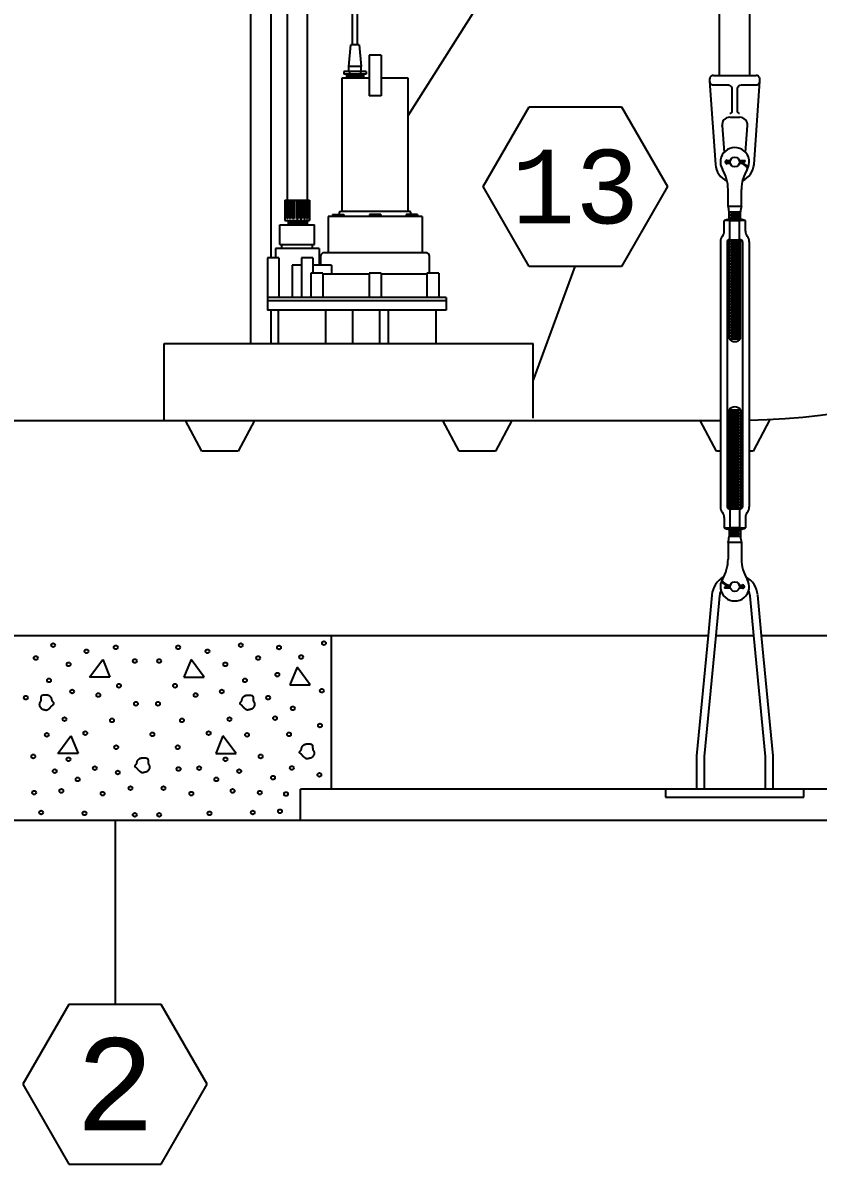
# Model space of a CAD drawing. Extents: x -13 to 326, y -81 to 129.
# Drawn here: x 233.7 to 285.4, y -81.4 to -7.1 of the extents above; entities that cross this region are included whole.
import ezdxf
from ezdxf.enums import TextEntityAlignment as Align

# ---------------------------------------------------------------- set-up
doc = ezdxf.new("R2010")
doc.units = 0
doc.header["$MEASUREMENT"] = 0
doc.layers.add('2', color=7, linetype='Continuous')
doc.styles.get("Standard").update_dxf_attribs({"font": 'monotxt.shx'})

msp = doc.modelspace()

# ---------------------------------------------------------------- linework, layer by layer
at = {"layer": '2', "color": 5, "linetype": 'Continuous'}
for p, q in [((279.018, -10.525), (279.021, 61.291)), ((280.999, -10.525), (281.002, 61.291)), ((255.466, -8.516), (255.466, 37.948)), ((248.513, -27.959), (248.513, 37.337)), ((249.833, 37.337), (249.833, -22.385)), ((255.135, -8.516), (255.135, 37.861)), ((250.879, 27.547), (250.879, -18.643)), ((252.194, 27.547), (252.194, -18.643)), ((258.76, -13.117), (265.13, -3.074)), ((254.902, -9.929), (255.022, -8.516)), ((255.578, -8.516), (255.022, -8.516)), ((255.578, -8.516), (255.698, -9.929)), ((256.211, -9.191), (256.211, -11.854)), ((256.998, -9.191), (256.211, -9.191)), ((256.998, -9.191), (256.998, -11.854)), ((256.021, -10.268), (254.58, -10.268)), ((254.58, -10.268), (254.58, -10.437)), ((255.698, -9.929), (254.902, -9.929)), ((254.902, -10.268), (254.902, -9.929)), ((254.94, -10.268), (254.94, -10.437)), ((255.66, -10.268), (255.66, -10.437)), ((255.698, -10.268), (255.698, -9.929)), ((256.021, -10.268), (256.021, -10.437)), ((254.448, -10.688), (254.448, -19.362)), ((256.211, -10.688), (254.448, -10.688)), ((256.021, -10.437), (254.58, -10.437)), ((255.845, -10.437), (254.756, -10.483)), ((254.756, -10.437), (254.756, -10.688)), ((255.845, -10.483), (254.756, -10.528)), ((255.845, -10.528), (254.756, -10.574)), ((255.845, -10.574), (254.756, -10.619)), ((255.845, -10.619), (254.756, -10.665)), ((255.845, -10.437), (255.845, -10.688)), ((258.76, -10.688), (256.998, -10.688)), ((258.76, -19.362), (258.76, -10.688)), ((278.381, -10.694), (278.37, -10.767)), ((278.37, -10.767), (278.37, -10.886)), ((278.37, -10.886), (278.372, -10.922)), ((278.37, -10.886), (278.746, -16.305)), ((278.372, -10.922), (278.381, -10.959)), ((278.395, -10.658), (278.381, -10.694)), ((278.381, -10.959), (278.395, -10.995)), ((278.416, -10.623), (278.395, -10.658)), ((278.395, -10.995), (278.416, -11.03)), ((278.442, -10.592), (278.416, -10.623)), ((278.416, -11.03), (278.442, -11.061)), ((278.473, -10.565), (278.442, -10.592)), ((278.442, -11.061), (278.473, -11.087)), ((278.508, -10.545), (278.473, -10.565)), ((278.473, -11.087), (278.508, -11.108)), ((278.545, -10.53), (278.508, -10.545)), ((278.508, -11.108), (278.545, -11.123)), ((278.581, -10.522), (278.545, -10.53)), ((278.545, -11.123), (278.617, -11.133)), ((278.617, -10.519), (278.581, -10.522)), ((278.617, -10.519), (281.401, -10.519)), ((278.617, -11.133), (279.576, -11.133)), ((279.576, -11.133), (279.611, -11.136)), ((279.611, -11.136), (279.648, -11.144)), ((280.369, -11.144), (280.442, -11.133)), ((280.442, -11.133), (281.401, -11.133)), ((281.265, -16.302), (281.648, -10.885)), ((281.473, -10.53), (281.401, -10.519)), ((281.401, -11.133), (281.436, -11.131)), ((281.436, -11.131), (281.473, -11.123)), ((281.51, -10.545), (281.473, -10.53)), ((281.473, -11.123), (281.51, -11.108)), ((281.544, -10.565), (281.51, -10.545)), ((281.51, -11.108), (281.544, -11.087)), ((281.576, -10.592), (281.544, -10.565)), ((281.544, -11.087), (281.576, -11.061)), ((281.602, -10.623), (281.576, -10.592)), ((281.576, -11.061), (281.602, -11.03)), ((281.623, -10.658), (281.602, -10.623)), ((281.602, -11.03), (281.623, -10.995)), ((281.637, -10.694), (281.623, -10.658)), ((281.623, -10.995), (281.637, -10.959)), ((281.645, -10.731), (281.637, -10.694)), ((281.637, -10.959), (281.648, -10.886)), ((281.648, -10.767), (281.645, -10.731)), ((281.648, -10.886), (281.648, -10.767)), ((256.998, -11.854), (256.211, -11.854)), ((279.648, -11.144), (279.685, -11.159)), ((279.685, -11.159), (279.719, -11.179)), ((279.719, -11.179), (279.751, -11.206)), ((279.751, -11.206), (279.777, -11.237)), ((279.777, -11.237), (279.798, -11.272)), ((279.798, -11.272), (279.812, -11.308)), ((279.812, -11.308), (279.823, -11.381)), ((279.823, -11.381), (279.823, -12.872)), ((280.195, -11.381), (280.197, -11.345)), ((280.195, -12.872), (280.195, -11.381)), ((280.197, -11.345), (280.206, -11.308)), ((280.206, -11.308), (280.22, -11.272)), ((280.22, -11.272), (280.241, -11.237)), ((280.241, -11.237), (280.267, -11.206)), ((280.267, -11.206), (280.298, -11.179)), ((280.298, -11.179), (280.333, -11.159)), ((280.333, -11.159), (280.369, -11.144)), ((263.63, -17.747), (266.63, -12.55)), ((266.63, -12.55), (272.63, -12.55)), ((272.63, -12.55), (275.63, -17.747)), ((279.683, -13.237), (280.336, -13.237)), ((279.736, -12.99), (279.699, -12.996)), ((279.754, -12.983), (279.736, -12.99)), ((279.771, -12.972), (279.754, -12.983)), ((279.787, -12.959), (279.771, -12.972)), ((279.8, -12.944), (279.787, -12.959)), ((279.811, -12.926), (279.8, -12.944)), ((279.818, -12.908), (279.811, -12.926)), ((279.822, -12.89), (279.818, -12.908)), ((279.823, -12.872), (279.822, -12.89)), ((280.2, -12.908), (280.195, -12.872)), ((280.207, -12.926), (280.2, -12.908)), ((280.218, -12.944), (280.207, -12.926)), ((280.231, -12.959), (280.218, -12.944)), ((280.246, -12.972), (280.231, -12.959)), ((280.264, -12.983), (280.246, -12.972)), ((280.282, -12.99), (280.264, -12.983)), ((280.3, -12.994), (280.282, -12.99)), ((280.318, -12.996), (280.3, -12.994)), ((279.193, -13.811), (279.193, -13.78)), ((279.193, -13.78), (279.31, -15.528)), ((280.709, -15.522), (280.829, -13.78)), ((279.5, -16.103), (279.701, -16.118)), ((279.701, -16.18), (279.5, -16.196)), ((279.505, -16.04), (279.713, -16.057)), ((279.713, -16.242), (279.505, -16.258)), ((280.31, -16.057), (280.685, -16.057)), ((280.323, -16.119), (280.685, -16.119)), ((280.685, -16.119), (280.685, -16.057)), ((280.803, -16.512), (280.856, -16.48)), ((266.63, -22.943), (263.63, -17.747)), ((275.63, -17.747), (272.63, -22.943)), ((279.574, -19.024), (279.574, -17.935)), ((280.449, -19.024), (280.449, -17.935)), ((250.742, -18.643), (250.742, -19.947)), ((250.742, -18.643), (252.332, -18.643)), ((250.764, -19.825), (250.764, -18.643)), ((250.797, -19.825), (250.797, -18.643)), ((250.862, -19.825), (250.862, -18.643)), ((250.925, -19.825), (250.925, -18.643)), ((251.027, -19.825), (251.027, -18.643)), ((251.112, -19.825), (251.112, -18.643)), ((251.241, -19.825), (251.241, -18.643)), ((251.342, -19.825), (251.342, -18.643)), ((251.484, -19.825), (251.484, -18.643)), ((251.59, -19.825), (251.59, -18.643)), ((251.732, -19.825), (251.732, -18.643)), ((251.833, -19.825), (251.833, -18.643)), ((251.961, -19.825), (251.961, -18.643)), ((252.047, -19.825), (252.047, -18.643)), ((252.149, -19.825), (252.149, -18.643)), ((252.211, -19.825), (252.211, -18.643)), ((252.277, -19.825), (252.277, -18.643)), ((252.309, -19.825), (252.309, -18.643)), ((252.332, -18.643), (252.332, -19.947)), ((279.574, -19.024), (280.449, -19.024)), ((250.742, -19.947), (252.332, -19.947)), ((250.797, -19.825), (250.764, -19.825)), ((250.925, -19.825), (250.862, -19.825)), ((250.897, -19.978), (251.294, -19.947)), ((250.897, -20.078), (252.176, -19.978)), ((251.112, -19.825), (251.027, -19.825)), ((251.342, -19.825), (251.241, -19.825)), ((251.484, -19.825), (251.59, -19.825)), ((251.732, -19.825), (251.833, -19.825)), ((251.961, -19.825), (252.047, -19.825)), ((252.149, -19.825), (252.211, -19.825)), ((252.176, -19.947), (252.176, -20.227)), ((252.277, -19.825), (252.309, -19.825)), ((259.663, -19.688), (253.545, -19.688)), ((253.545, -19.688), (253.545, -22.049)), ((253.838, -19.556), (253.838, -19.688)), ((253.838, -19.556), (254.578, -19.556)), ((254.023, -19.556), (254.023, -19.688)), ((254.269, -19.466), (254.269, -19.556)), ((254.448, -19.362), (254.374, -19.362)), ((254.393, -19.556), (254.393, -19.688)), ((258.76, -19.362), (254.448, -19.362)), ((254.578, -19.556), (254.578, -19.688)), ((256.234, -19.556), (256.234, -19.688)), ((256.974, -19.556), (256.234, -19.556)), ((256.419, -19.556), (256.419, -19.688)), ((256.789, -19.556), (256.789, -19.688)), ((256.974, -19.556), (256.974, -19.688)), ((258.63, -19.556), (258.63, -19.688)), ((259.37, -19.556), (258.63, -19.556)), ((258.835, -19.362), (258.76, -19.362)), ((258.815, -19.556), (258.815, -19.688)), ((258.939, -19.556), (258.939, -19.466)), ((259.185, -19.556), (259.185, -19.688)), ((259.37, -19.556), (259.37, -19.688)), ((259.663, -19.688), (259.663, -22.049)), ((280.699, -19.962), (279.324, -19.962)), ((279.324, -20.652), (279.324, -19.962)), ((279.637, -19.399), (280.387, -19.399)), ((279.637, -19.873), (279.637, -19.399)), ((279.637, -19.582), (280.387, -19.582)), ((279.637, -19.774), (280.387, -19.774)), ((280.387, -19.873), (279.637, -19.873)), ((279.637, -19.962), (280.387, -19.962)), ((279.699, -21.212), (279.699, -19.962)), ((279.731, -19.493), (280.293, -19.493)), ((279.731, -19.681), (280.293, -19.681)), ((280.324, -21.212), (280.324, -19.962)), ((280.387, -19.873), (280.387, -19.399)), ((280.699, -20.652), (280.699, -19.962)), ((250.412, -21.508), (250.412, -20.227)), ((250.412, -20.227), (252.662, -20.227)), ((250.897, -20.178), (252.176, -20.078)), ((251.549, -20.227), (252.176, -20.178)), ((252.662, -21.508), (252.662, -20.227)), ((250.412, -21.508), (252.662, -21.508)), ((250.537, -21.787), (250.537, -21.508)), ((252.537, -21.787), (252.537, -21.508)), ((279.074, -21.337), (279.074, -38.587)), ((279.512, -21.337), (279.512, -38.587)), ((279.637, -27.649), (279.637, -21.212)), ((279.637, -21.212), (280.387, -21.212)), ((279.637, -21.274), (280.387, -21.274)), ((279.637, -21.462), (280.387, -21.462)), ((279.731, -21.368), (280.293, -21.368)), ((280.387, -27.649), (280.387, -21.212)), ((280.512, -21.337), (280.512, -38.587)), ((280.949, -21.337), (280.949, -38.587)), ((250.115, -21.787), (250.115, -22.385)), ((252.958, -21.787), (250.115, -21.787)), ((252.958, -21.787), (252.958, -22.865)), ((259.9, -22.049), (253.308, -22.049)), ((279.637, -21.649), (280.387, -21.649)), ((279.637, -21.837), (280.387, -21.837)), ((279.637, -22.024), (280.387, -22.024)), ((279.637, -22.212), (280.387, -22.212)), ((279.731, -21.556), (280.293, -21.556)), ((279.731, -21.743), (280.293, -21.743)), ((279.731, -21.931), (280.293, -21.931)), ((279.731, -22.118), (280.293, -22.118)), ((249.604, -22.385), (249.604, -24.969)), ((250.347, -22.385), (249.604, -22.385)), ((250.347, -22.385), (250.347, -24.969)), ((251.213, -22.865), (251.213, -24.969)), ((251.81, -22.865), (251.213, -22.865)), ((251.81, -22.385), (251.81, -24.969)), ((252.553, -22.385), (251.81, -22.385)), ((252.553, -22.385), (252.553, -23.378)), ((253.77, -22.865), (252.553, -22.865)), ((253.064, -22.293), (253.064, -22.865)), ((253.77, -22.865), (253.77, -23.439)), ((260.144, -23.378), (260.144, -22.293)), ((272.63, -22.943), (266.63, -22.943)), ((266.887, -30.388), (269.63, -22.943)), ((279.637, -22.399), (280.387, -22.399)), ((279.637, -22.587), (280.387, -22.587)), ((279.637, -22.774), (280.387, -22.774)), ((279.637, -22.962), (280.387, -22.962)), ((279.731, -22.306), (280.293, -22.306)), ((279.731, -22.493), (280.293, -22.493)), ((279.731, -22.681), (280.293, -22.681)), ((279.731, -22.868), (280.293, -22.868)), ((252.417, -23.378), (252.417, -24.969)), ((253.197, -23.378), (252.417, -23.378)), ((253.197, -23.378), (253.197, -24.969)), ((256.214, -23.439), (253.197, -23.439)), ((256.214, -23.378), (256.214, -24.969)), ((256.994, -23.378), (256.214, -23.378)), ((256.994, -23.378), (256.994, -24.969)), ((259.981, -23.439), (256.994, -23.439)), ((259.981, -23.378), (259.981, -24.969)), ((260.761, -23.378), (259.981, -23.378)), ((260.761, -23.378), (260.761, -24.969)), ((279.637, -23.149), (280.387, -23.149)), ((279.637, -23.337), (280.387, -23.337)), ((279.637, -23.524), (280.387, -23.524)), ((279.637, -23.712), (280.387, -23.712)), ((279.731, -23.056), (280.293, -23.056)), ((279.731, -23.243), (280.293, -23.243)), ((279.731, -23.431), (280.293, -23.431)), ((279.731, -23.618), (280.293, -23.618)), ((279.637, -23.899), (280.387, -23.899)), ((279.637, -24.087), (280.387, -24.087)), ((279.637, -24.274), (280.387, -24.274)), ((279.637, -24.462), (280.387, -24.462)), ((279.731, -23.806), (280.293, -23.806)), ((279.731, -23.993), (280.293, -23.993)), ((279.731, -24.181), (280.293, -24.181)), ((279.731, -24.368), (280.293, -24.368)), ((261.229, -24.969), (249.604, -24.969)), ((249.604, -24.969), (249.604, -25.786)), ((261.229, -25.174), (249.604, -25.174)), ((261.229, -24.969), (261.229, -25.786)), ((279.637, -24.649), (280.387, -24.649)), ((279.637, -24.837), (280.387, -24.837)), ((279.637, -25.024), (280.387, -25.024)), ((279.637, -25.212), (280.387, -25.212)), ((279.731, -24.556), (280.293, -24.556)), ((279.731, -24.743), (280.293, -24.743)), ((279.731, -24.931), (280.293, -24.931)), ((279.731, -25.118), (280.293, -25.118)), ((261.229, -25.786), (249.604, -25.786)), ((249.833, -25.786), (249.833, -27.959)), ((250.299, -25.786), (250.299, -27.959)), ((253.371, -25.786), (253.371, -27.959)), ((255.131, -25.786), (255.131, -27.959)), ((256.896, -25.786), (256.896, -27.959)), ((257.464, -25.786), (257.464, -27.959)), ((260.562, -25.786), (260.562, -27.959)), ((279.637, -25.399), (280.387, -25.399)), ((279.637, -25.587), (280.387, -25.587)), ((279.637, -25.774), (280.387, -25.774)), ((279.637, -25.962), (280.387, -25.962)), ((279.731, -25.306), (280.293, -25.306)), ((279.731, -25.493), (280.293, -25.493)), ((279.731, -25.681), (280.293, -25.681)), ((279.731, -25.868), (280.293, -25.868)), ((279.637, -26.149), (280.387, -26.149)), ((279.637, -26.337), (280.387, -26.337)), ((279.637, -26.524), (280.387, -26.524)), ((279.637, -26.712), (280.387, -26.712)), ((279.731, -26.056), (280.293, -26.056)), ((279.731, -26.243), (280.293, -26.243)), ((279.731, -26.431), (280.293, -26.431)), ((279.731, -26.618), (280.293, -26.618)), ((279.637, -26.899), (280.387, -26.899)), ((279.637, -27.087), (280.387, -27.087)), ((279.637, -27.274), (280.387, -27.274)), ((279.637, -27.462), (280.387, -27.462)), ((279.731, -26.806), (280.293, -26.806)), ((279.731, -26.993), (280.293, -26.993)), ((279.731, -27.181), (280.293, -27.181)), ((279.731, -27.368), (280.293, -27.368)), ((242.887, -27.959), (266.887, -27.959)), ((242.887, -32.959), (242.887, -27.959)), ((266.887, -32.816), (266.887, -27.959)), ((279.637, -27.649), (280.387, -27.649)), ((279.731, -27.556), (280.293, -27.556)), ((279.637, -32.274), (279.637, -38.712)), ((279.637, -32.274), (280.387, -32.274)), ((279.637, -32.462), (280.387, -32.462)), ((279.637, -32.649), (280.387, -32.649)), ((279.731, -32.368), (280.293, -32.368)), ((279.731, -32.556), (280.293, -32.556)), ((280.387, -32.274), (280.387, -38.712)), ((213.949, -32.959), (279.074, -32.959)), ((245.324, -34.959), (244.262, -32.959)), ((248.762, -32.959), (247.699, -34.959)), ((262.074, -34.959), (261.012, -32.959)), ((265.512, -32.959), (264.449, -34.959)), ((278.824, -34.959), (277.762, -32.959)), ((279.512, -32.959), (279.637, -32.959)), ((279.637, -32.837), (280.387, -32.837)), ((279.637, -33.024), (280.387, -33.024)), ((279.637, -33.212), (280.387, -33.212)), ((279.637, -33.399), (280.387, -33.399)), ((279.731, -32.743), (280.293, -32.743)), ((279.731, -32.931), (280.293, -32.931)), ((279.731, -33.118), (280.293, -33.118)), ((279.731, -33.306), (280.293, -33.306)), ((280.387, -32.959), (280.512, -32.959)), ((282.292, -32.903), (281.199, -34.959)), ((279.637, -33.587), (280.387, -33.587)), ((279.637, -33.774), (280.387, -33.774)), ((279.637, -33.962), (280.387, -33.962)), ((279.637, -34.149), (280.387, -34.149)), ((279.731, -33.493), (280.293, -33.493)), ((279.731, -33.681), (280.293, -33.681)), ((279.731, -33.868), (280.293, -33.868)), ((279.731, -34.056), (280.293, -34.056)), ((279.637, -34.337), (280.387, -34.337)), ((279.637, -34.524), (280.387, -34.524)), ((279.637, -34.712), (280.387, -34.712)), ((279.637, -34.899), (280.387, -34.899)), ((279.731, -34.243), (280.293, -34.243)), ((279.731, -34.431), (280.293, -34.431)), ((279.731, -34.618), (280.293, -34.618)), ((279.731, -34.806), (280.293, -34.806)), ((247.699, -34.959), (245.324, -34.959)), ((264.449, -34.959), (262.074, -34.959)), ((279.074, -34.959), (278.824, -34.959)), ((279.637, -34.962), (279.512, -34.962)), ((279.637, -35.087), (280.387, -35.087)), ((279.637, -35.274), (280.387, -35.274)), ((279.637, -35.462), (280.387, -35.462)), ((279.731, -34.993), (280.293, -34.993)), ((279.731, -35.181), (280.293, -35.181)), ((279.731, -35.368), (280.293, -35.368)), ((279.731, -35.556), (280.293, -35.556)), ((280.512, -34.962), (280.387, -34.962)), ((281.199, -34.959), (280.949, -34.959)), ((279.637, -35.649), (280.387, -35.649)), ((279.637, -35.837), (280.387, -35.837)), ((279.637, -36.024), (280.387, -36.024)), ((279.637, -36.212), (280.387, -36.212)), ((279.731, -35.743), (280.293, -35.743)), ((279.731, -35.931), (280.293, -35.931)), ((279.731, -36.118), (280.293, -36.118)), ((279.731, -36.306), (280.293, -36.306)), ((279.637, -36.399), (280.387, -36.399)), ((279.637, -36.587), (280.387, -36.587)), ((279.637, -36.774), (280.387, -36.774)), ((279.637, -36.962), (280.387, -36.962)), ((279.731, -36.493), (280.293, -36.493)), ((279.731, -36.681), (280.293, -36.681)), ((279.731, -36.868), (280.293, -36.868)), ((279.731, -37.056), (280.293, -37.056)), ((279.637, -37.149), (280.387, -37.149)), ((279.637, -37.337), (280.387, -37.337)), ((279.637, -37.524), (280.387, -37.524)), ((279.637, -37.712), (280.387, -37.712)), ((279.731, -37.243), (280.293, -37.243)), ((279.731, -37.431), (280.293, -37.431)), ((279.731, -37.618), (280.293, -37.618)), ((279.731, -37.806), (280.293, -37.806)), ((279.637, -37.899), (280.387, -37.899)), ((279.637, -38.087), (280.387, -38.087)), ((279.637, -38.274), (280.387, -38.274)), ((279.637, -38.462), (280.387, -38.462)), ((279.731, -37.993), (280.293, -37.993)), ((279.731, -38.181), (280.293, -38.181)), ((279.731, -38.368), (280.293, -38.368)), ((279.731, -38.556), (280.293, -38.556)), ((279.324, -39.272), (279.324, -39.962)), ((279.637, -38.649), (280.387, -38.649)), ((279.637, -38.712), (280.387, -38.712)), ((279.699, -38.712), (279.699, -39.962)), ((280.324, -38.712), (280.324, -39.962)), ((280.699, -39.272), (280.699, -39.962)), ((279.324, -39.962), (280.699, -39.962)), ((280.387, -39.962), (279.637, -39.962)), ((279.637, -40.051), (279.637, -40.524)), ((279.637, -40.051), (280.387, -40.051)), ((280.387, -40.051), (280.387, -40.524)), ((280.387, -40.149), (279.637, -40.149)), ((280.387, -40.342), (279.637, -40.342)), ((280.387, -40.524), (279.637, -40.524)), ((280.293, -40.243), (279.731, -40.243)), ((280.293, -40.431), (279.731, -40.431)), ((279.574, -40.899), (279.574, -41.989)), ((280.449, -40.899), (279.574, -40.899)), ((280.449, -40.899), (280.449, -41.989)), ((279.221, -43.412), (279.167, -43.443)), ((279.701, -43.805), (279.338, -43.805)), ((279.338, -43.805), (279.338, -43.867)), ((280.31, -43.682), (280.519, -43.665)), ((280.323, -43.743), (280.524, -43.728)), ((280.524, -43.821), (280.323, -43.805)), ((278.52, -44.323), (278.27, -46.965)), ((279.018, -44.37), (278.772, -46.965)), ((279.713, -43.867), (279.338, -43.867)), ((280.519, -43.883), (280.31, -43.867)), ((281.255, -46.965), (281.009, -44.37)), ((281.757, -46.965), (281.507, -44.323)), ((214.757, -46.962), (278.27, -46.962)), ((253.763, -56.962), (253.763, -46.962)), ((278.27, -46.965), (277.529, -54.776)), ((278.772, -46.965), (278.027, -54.823)), ((278.772, -46.962), (281.255, -46.962)), ((282, -54.823), (281.255, -46.965)), ((281.757, -46.962), (313.763, -46.962)), ((282.498, -54.776), (281.757, -46.965)), ((238.034, -49.658), (238.885, -48.509)), ((238.885, -48.509), (239.355, -49.658)), ((244.642, -48.509), (244.171, -49.658)), ((245.493, -49.658), (244.642, -48.509)), ((239.355, -49.658), (238.034, -49.658)), ((244.171, -49.658), (245.493, -49.658)), ((251.532, -49.023), (251.062, -50.172)), ((252.384, -50.172), (251.532, -49.023)), ((251.062, -50.172), (252.384, -50.172)), ((235.968, -54.632), (236.819, -53.482)), ((236.819, -53.482), (237.289, -54.632)), ((246.708, -53.482), (246.237, -54.632)), ((247.559, -54.632), (246.708, -53.482)), ((237.289, -54.632), (235.968, -54.632)), ((246.237, -54.632), (247.559, -54.632)), ((277.513, -55.106), (277.513, -56.965)), ((278.013, -55.106), (278.013, -56.965)), ((282.013, -56.965), (282.013, -55.106)), ((282.513, -56.965), (282.513, -55.106)), ((303.763, -56.962), (251.763, -56.962)), ((251.763, -58.962), (251.763, -56.962)), ((275.513, -56.965), (275.513, -57.465)), ((284.513, -57.465), (284.513, -56.965)), ((275.513, -57.465), (284.513, -57.465)), ((25.763, -58.962), (313.763, -58.962)), ((239.686, -58.962), (239.686, -70.962)), ((236.686, -70.962), (233.686, -76.158)), ((242.686, -70.962), (236.686, -70.962)), ((245.686, -76.158), (242.686, -70.962)), ((233.686, -76.158), (236.686, -81.354)), ((242.686, -81.354), (245.686, -76.158)), ((236.686, -81.354), (242.686, -81.354))]:
    msp.add_line(p, q, dxfattribs=at)
for points in [[(235.596, -51.222), (235.593, -51.205, 0.004785), (235.591, -51.187, 0.004913), (235.588, -51.17, 0.005179), (235.585, -51.154, 0.005594), (235.581, -51.138, 0.005983), (235.578, -51.122, 0.006362), (235.573, -51.106, 0.006756), (235.569, -51.092, 0.00718), (235.564, -51.077, 0.007603), (235.559, -51.063, 0.008039), (235.553, -51.049, 0.008471), (235.548, -51.036, 0.00891), (235.541, -51.023, 0.009333), (235.534, -51.011, 0.00975), (235.527, -50.999, 0.010138), (235.52, -50.987, 0.010509), (235.512, -50.976, 0.010826), (235.503, -50.965, 0.011103), (235.495, -50.955, 0.011341), (235.485, -50.945, 0.011564), (235.475, -50.935, 0.011551), (235.465, -50.926, 0.011336), (235.454, -50.918, 0.011036), (235.443, -50.909, 0.010634), (235.432, -50.902, 0.010268), (235.42, -50.894, 0.009897), (235.407, -50.887, 0.009544), (235.395, -50.881, 0.009179), (235.382, -50.875, 0.008841), (235.368, -50.869, 0.008503), (235.355, -50.864, 0.008191), (235.341, -50.859, 0.007883), (235.326, -50.854, 0.007603), (235.312, -50.85, 0.007329), (235.297, -50.846, 0.007081), (235.282, -50.843, 0.006841), (235.267, -50.84, 0.006626), (235.251, -50.837, 0.006419), (235.236, -50.835, 0.006236), (235.22, -50.833, 0.006061), (235.204, -50.832, 0.005907), (235.188, -50.831, 0.005763), (235.172, -50.83, 0.005637), (235.156, -50.829, 0.005521), (235.139, -50.829, 0.005421), (235.123, -50.83, 0.005329), (235.106, -50.83, 0.005258), (235.09, -50.831, 0.005201), (235.073, -50.833, 0.00514), (235.057, -50.834, 0.005062), (235.04, -50.836, 0.005083), (235.024, -50.839, 0.005221), (235.008, -50.842, 0.006031), (234.992, -50.845, 0.007829), (234.976, -50.848, 0.009649), (234.961, -50.853, 0.011932), (234.946, -50.858, 0.014416), (234.932, -50.863, 0.017553), (234.92, -50.87, 0.021223), (234.908, -50.877, 0.025951), (234.898, -50.885, 0.03001), (234.889, -50.894, 0.033019), (234.881, -50.905, 0.032883), (234.875, -50.916, 0.029027), (234.87, -50.928, 0.025269), (234.866, -50.941, 0.021469), (234.863, -50.954, 0.017986), (234.86, -50.968, 0.014521), (234.859, -50.983, 0.011672), (234.858, -50.998, 0.008962), (234.857, -51.014, 0.006754), (234.857, -51.03, 0.004559), (234.857, -51.046, 0.002745), (234.857, -51.062, 0.000833), (234.857, -51.079, -0.000805), (234.857, -51.095, -0.002637), (234.857, -51.112, -0.004312), (234.856, -51.128, -0.006297), (234.855, -51.144, -0.008122), (234.854, -51.16, -0.010228), (234.851, -51.176, -0.012587), (234.848, -51.191, -0.01574), (234.844, -51.206, -0.017251), (234.839, -51.22, -0.017002), (234.833, -51.234, -0.015078), (234.827, -51.247, -0.010869), (234.82, -51.26, -0.007364), (234.812, -51.273, -0.003739), (234.805, -51.286, -0.000502), (234.798, -51.299, 0.003172), (234.79, -51.312, 0.006628), (234.784, -51.325, 0.010722), (234.778, -51.339, 0.013226), (234.772, -51.353, 0.014832), (234.768, -51.367, 0.015088), (234.764, -51.382, 0.014292), (234.762, -51.397, 0.013883), (234.76, -51.412, 0.013764), (234.759, -51.427, 0.013686), (234.758, -51.443, 0.013657), (234.759, -51.458, 0.013745), (234.76, -51.473, 0.013963), (234.763, -51.488, 0.014224), (234.766, -51.503, 0.014554), (234.77, -51.518, 0.015101), (234.775, -51.532, 0.015976), (234.78, -51.546, 0.015668), (234.787, -51.559, 0.013866), (234.794, -51.572, 0.011842), (234.802, -51.585, 0.009091), (234.81, -51.597, 0.00656), (234.818, -51.61, 0.003629), (234.827, -51.622, 0.001959), (234.835, -51.634, 0.001108), (234.844, -51.646, 0.001572), (234.853, -51.658, 0.00347), (234.862, -51.67, 0.004668), (234.871, -51.682, 0.005443), (234.881, -51.693, 0.007694), (234.891, -51.704, 0.01221), (234.901, -51.715, 0.017137), (234.912, -51.724, 0.023974), (234.924, -51.732, 0.025959), (234.937, -51.739, 0.022284), (234.95, -51.745, 0.018818), (234.964, -51.75, 0.015063), (234.978, -51.754, 0.011683), (234.993, -51.758, 0.008014), (235.008, -51.761, 0.004976), (235.023, -51.765, 0.00181), (235.038, -51.768, -0.001224), (235.053, -51.771, -0.004947), (235.068, -51.775, -0.006053), (235.083, -51.779, -0.004853), (235.098, -51.783, -0.003013), (235.113, -51.788, -0.000016), (235.127, -51.792, 0.002521), (235.142, -51.796, 0.00528), (235.156, -51.8, 0.007878), (235.17, -51.803, 0.010941), (235.185, -51.805, 0.014094), (235.199, -51.806, 0.017981), (235.213, -51.807, 0.020233), (235.227, -51.806, 0.021055), (235.24, -51.803, 0.020457), (235.254, -51.8, 0.018422), (235.268, -51.796, 0.016727), (235.281, -51.791, 0.015121), (235.295, -51.785, 0.013622), (235.308, -51.778, 0.012038), (235.321, -51.771, 0.010686), (235.334, -51.762, 0.009342), (235.347, -51.754, 0.008202), (235.359, -51.744, 0.007044), (235.372, -51.735, 0.006083), (235.384, -51.725, 0.005098), (235.397, -51.715, 0.004237), (235.409, -51.704, 0.003276), (235.421, -51.694, 0.002582), (235.432, -51.683, 0.001962), (235.444, -51.673, 0.000895), (235.455, -51.662, -0.000947), (235.467, -51.652, 0.001004), (235.478, -51.642, 0.007533), (235.488, -51.631, 0.013881), (235.498, -51.62, 0.021241), (235.506, -51.608, 0.018761), (235.514, -51.596, 0.006753), (235.522, -51.583, -0.002565), (235.53, -51.571, -0.012008), (235.539, -51.559, -0.015872), (235.549, -51.548, -0.014536), (235.559, -51.537, -0.013302), (235.57, -51.527, -0.011978), (235.581, -51.517, -0.010661), (235.593, -51.508, -0.009179), (235.606, -51.498, -0.006686), (235.619, -51.489, -0.00297), (235.632, -51.48, 0.000284), (235.645, -51.471, 0.004153), (235.658, -51.461, 0.007845), (235.669, -51.452, 0.012498), (235.68, -51.442, 0.01805), (235.689, -51.432, 0.025988), (235.696, -51.422, 0.033213), (235.702, -51.411, 0.038945), (235.705, -51.4, 0.042043), (235.707, -51.389, 0.041098), (235.707, -51.377, 0.037039), (235.705, -51.364, 0.031405), (235.701, -51.352, 0.029902), (235.696, -51.339, 0.029417), (235.688, -51.325, 0.018987), (235.68, -51.311, 0.006842), (235.672, -51.299, 0.021033), (235.658, -51.283, 0.026686), (235.633, -51.257, 0.010564), (235.597, -51.222, 0.005181)], [(247.931, -51.222), (247.933, -51.205, -0.004785), (247.936, -51.187, -0.004913), (247.939, -51.17, -0.005179), (247.942, -51.154, -0.005594), (247.945, -51.138, -0.005983), (247.949, -51.122, -0.006362), (247.953, -51.106, -0.006756), (247.958, -51.092, -0.00718), (247.963, -51.077, -0.007603), (247.968, -51.063, -0.008039), (247.973, -51.049, -0.008471), (247.979, -51.036, -0.00891), (247.986, -51.023, -0.009333), (247.992, -51.011, -0.00975), (247.999, -50.999, -0.010138), (248.007, -50.987, -0.010509), (248.015, -50.976, -0.010826), (248.023, -50.965, -0.011103), (248.032, -50.955, -0.011341), (248.041, -50.945, -0.011564), (248.051, -50.935, -0.011551), (248.062, -50.926, -0.011336), (248.072, -50.918, -0.011036), (248.083, -50.909, -0.010634), (248.095, -50.902, -0.010268), (248.107, -50.894, -0.009897), (248.119, -50.887, -0.009544), (248.132, -50.881, -0.009179), (248.145, -50.875, -0.008841), (248.158, -50.869, -0.008503), (248.172, -50.864, -0.008191), (248.186, -50.859, -0.007883), (248.2, -50.854, -0.007603), (248.215, -50.85, -0.007329), (248.23, -50.846, -0.007081), (248.245, -50.843, -0.006841), (248.26, -50.84, -0.006626), (248.275, -50.837, -0.006419), (248.291, -50.835, -0.006236), (248.307, -50.833, -0.006061), (248.323, -50.832, -0.005907), (248.339, -50.831, -0.005763), (248.355, -50.83, -0.005637), (248.371, -50.829, -0.005521), (248.387, -50.829, -0.005421), (248.404, -50.83, -0.005329), (248.42, -50.83, -0.005258), (248.437, -50.831, -0.005201), (248.453, -50.833, -0.00514), (248.47, -50.834, -0.005062), (248.486, -50.836, -0.005083), (248.503, -50.839, -0.005221), (248.519, -50.842, -0.006031), (248.535, -50.845, -0.007829), (248.551, -50.848, -0.009649), (248.566, -50.853, -0.011932), (248.581, -50.858, -0.014416), (248.594, -50.863, -0.017553), (248.607, -50.87, -0.021223), (248.619, -50.877, -0.025951), (248.629, -50.885, -0.03001), (248.638, -50.894, -0.033019), (248.645, -50.905, -0.032883), (248.652, -50.916, -0.029027), (248.657, -50.928, -0.025269), (248.661, -50.941, -0.021469), (248.664, -50.954, -0.017986), (248.666, -50.968, -0.014521), (248.668, -50.983, -0.011672), (248.669, -50.998, -0.008962), (248.67, -51.014, -0.006754), (248.67, -51.03, -0.004559), (248.67, -51.046, -0.002745), (248.67, -51.062, -0.000833), (248.67, -51.079, 0.000805), (248.67, -51.095, 0.002637), (248.67, -51.112, 0.004312), (248.67, -51.128, 0.006297), (248.671, -51.144, 0.008122), (248.673, -51.16, 0.010228), (248.675, -51.176, 0.012587), (248.678, -51.191, 0.01574), (248.683, -51.206, 0.017251), (248.688, -51.22, 0.017002), (248.693, -51.234, 0.015078), (248.7, -51.247, 0.010869), (248.707, -51.26, 0.007364), (248.714, -51.273, 0.003739), (248.722, -51.286, 0.000502), (248.729, -51.299, -0.003172), (248.736, -51.312, -0.006628), (248.743, -51.325, -0.010722), (248.749, -51.339, -0.013226), (248.754, -51.353, -0.014832), (248.759, -51.367, -0.015088), (248.762, -51.382, -0.014292), (248.765, -51.397, -0.013883), (248.767, -51.412, -0.013764), (248.768, -51.427, -0.013686), (248.768, -51.443, -0.013657), (248.768, -51.458, -0.013745), (248.766, -51.473, -0.013963), (248.764, -51.488, -0.014224), (248.761, -51.503, -0.014554), (248.757, -51.518, -0.015101), (248.752, -51.532, -0.015976), (248.746, -51.546, -0.015668), (248.74, -51.559, -0.013866), (248.733, -51.572, -0.011842), (248.725, -51.585, -0.009091), (248.717, -51.597, -0.00656), (248.708, -51.61, -0.003629), (248.7, -51.622, -0.001959), (248.691, -51.634, -0.001108), (248.683, -51.646, -0.001572), (248.674, -51.658, -0.00347), (248.665, -51.67, -0.004668), (248.656, -51.682, -0.005443), (248.646, -51.693, -0.007694), (248.636, -51.704, -0.01221), (248.626, -51.715, -0.017137), (248.614, -51.724, -0.023974), (248.602, -51.732, -0.025959), (248.59, -51.739, -0.022284), (248.576, -51.745, -0.018818), (248.563, -51.75, -0.015063), (248.548, -51.754, -0.011683), (248.534, -51.758, -0.008014), (248.519, -51.761, -0.004976), (248.504, -51.765, -0.00181), (248.489, -51.768, 0.001224), (248.474, -51.771, 0.004947), (248.459, -51.775, 0.006053), (248.444, -51.779, 0.004853), (248.429, -51.783, 0.003013), (248.414, -51.788, 0.000016), (248.399, -51.792, -0.002521), (248.385, -51.796, -0.00528), (248.371, -51.8, -0.007878), (248.356, -51.803, -0.010941), (248.342, -51.805, -0.014094), (248.328, -51.806, -0.017981), (248.314, -51.807, -0.020233), (248.3, -51.806, -0.021055), (248.286, -51.803, -0.020457), (248.273, -51.8, -0.018422), (248.259, -51.796, -0.016727), (248.245, -51.791, -0.015121), (248.232, -51.785, -0.013622), (248.219, -51.778, -0.012038), (248.206, -51.771, -0.010686), (248.193, -51.762, -0.009342), (248.18, -51.754, -0.008202), (248.167, -51.744, -0.007044), (248.155, -51.735, -0.006083), (248.142, -51.725, -0.005098), (248.13, -51.715, -0.004237), (248.118, -51.704, -0.003276), (248.106, -51.694, -0.002582), (248.094, -51.683, -0.001962), (248.083, -51.673, -0.000895), (248.071, -51.662, 0.000947), (248.06, -51.652, -0.001004), (248.049, -51.642, -0.007533), (248.039, -51.631, -0.013881), (248.029, -51.62, -0.021241), (248.02, -51.608, -0.018761), (248.012, -51.596, -0.006753), (248.005, -51.583, 0.002565), (247.996, -51.571, 0.012008), (247.987, -51.559, 0.015872), (247.978, -51.548, 0.014536), (247.968, -51.537, 0.013302), (247.957, -51.527, 0.011978), (247.945, -51.517, 0.010661), (247.933, -51.508, 0.009179), (247.921, -51.498, 0.006686), (247.907, -51.489, 0.00297), (247.894, -51.48, -0.000284), (247.881, -51.471, -0.004153), (247.869, -51.461, -0.007845), (247.858, -51.452, -0.012498), (247.847, -51.442, -0.01805), (247.838, -51.432, -0.025988), (247.831, -51.422, -0.033213), (247.825, -51.411, -0.038945), (247.822, -51.4, -0.042043), (247.82, -51.389, -0.041098), (247.82, -51.377, -0.037039), (247.822, -51.364, -0.031405), (247.826, -51.352, -0.029902), (247.831, -51.339, -0.029417), (247.839, -51.325, -0.018987), (247.847, -51.311, -0.006842), (247.855, -51.299, -0.021033), (247.869, -51.283, -0.026686), (247.894, -51.257, -0.010564), (247.93, -51.222, -0.005181)], [(251.806, -54.397), (251.808, -54.379, -0.004785), (251.81, -54.362, -0.004913), (251.813, -54.345, -0.005179), (251.816, -54.329, -0.005594), (251.82, -54.312, -0.005983), (251.824, -54.297, -0.006362), (251.828, -54.281, -0.006756), (251.832, -54.266, -0.00718), (251.837, -54.252, -0.007603), (251.842, -54.238, -0.008039), (251.848, -54.224, -0.008471), (251.854, -54.211, -0.00891), (251.86, -54.198, -0.009333), (251.867, -54.185, -0.00975), (251.874, -54.173, -0.010138), (251.881, -54.162, -0.010509), (251.889, -54.151, -0.010826), (251.898, -54.14, -0.011103), (251.907, -54.13, -0.011341), (251.916, -54.12, -0.011564), (251.926, -54.11, -0.011551), (251.936, -54.101, -0.011336), (251.947, -54.092, -0.011036), (251.958, -54.084, -0.010634), (251.969, -54.076, -0.010268), (251.981, -54.069, -0.009897), (251.994, -54.062, -0.009544), (252.006, -54.056, -0.009179), (252.019, -54.049, -0.008841), (252.033, -54.044, -0.008503), (252.047, -54.038, -0.008191), (252.06, -54.033, -0.007883), (252.075, -54.029, -0.007603), (252.089, -54.025, -0.007329), (252.104, -54.021, -0.007081), (252.119, -54.018, -0.006841), (252.134, -54.015, -0.006626), (252.15, -54.012, -0.006419), (252.165, -54.01, -0.006236), (252.181, -54.008, -0.006061), (252.197, -54.007, -0.005907), (252.213, -54.005, -0.005763), (252.229, -54.005, -0.005637), (252.246, -54.004, -0.005521), (252.262, -54.004, -0.005421), (252.278, -54.005, -0.005329), (252.295, -54.005, -0.005258), (252.311, -54.006, -0.005201), (252.328, -54.008, -0.00514), (252.344, -54.009, -0.005062), (252.361, -54.011, -0.005083), (252.377, -54.014, -0.005221), (252.394, -54.016, -0.006031), (252.41, -54.02, -0.007829), (252.425, -54.023, -0.009649), (252.441, -54.027, -0.011932), (252.455, -54.032, -0.014416), (252.469, -54.038, -0.017553), (252.481, -54.044, -0.021223), (252.493, -54.052, -0.025951), (252.503, -54.06, -0.03001), (252.512, -54.069, -0.033019), (252.52, -54.079, -0.032883), (252.526, -54.091, -0.029027), (252.531, -54.103, -0.025269), (252.535, -54.115, -0.021469), (252.538, -54.129, -0.017986), (252.541, -54.143, -0.014521), (252.542, -54.158, -0.011672), (252.543, -54.173, -0.008962), (252.544, -54.189, -0.006754), (252.544, -54.205, -0.004559), (252.544, -54.221, -0.002745), (252.544, -54.237, -0.000833), (252.544, -54.254, 0.000805), (252.544, -54.27, 0.002637), (252.544, -54.287, 0.004312), (252.545, -54.303, 0.006297), (252.546, -54.319, 0.008122), (252.547, -54.335, 0.010228), (252.55, -54.351, 0.012587), (252.553, -54.366, 0.01574), (252.557, -54.381, 0.017251), (252.562, -54.395, 0.017002), (252.568, -54.408, 0.015078), (252.574, -54.422, 0.010869), (252.581, -54.435, 0.007364), (252.589, -54.448, 0.003739), (252.596, -54.461, 0.000502), (252.604, -54.473, -0.003172), (252.611, -54.486, -0.006628), (252.617, -54.5, -0.010722), (252.623, -54.513, -0.013226), (252.629, -54.527, -0.014832), (252.633, -54.542, -0.015088), (252.637, -54.557, -0.014292), (252.64, -54.572, -0.013883), (252.642, -54.587, -0.013764), (252.643, -54.602, -0.013686), (252.643, -54.618, -0.013657), (252.642, -54.633, -0.013745), (252.641, -54.648, -0.013963), (252.639, -54.663, -0.014224), (252.635, -54.678, -0.014554), (252.631, -54.693, -0.015101), (252.627, -54.707, -0.015976), (252.621, -54.721, -0.015668), (252.614, -54.734, -0.013866), (252.607, -54.747, -0.011842), (252.599, -54.76, -0.009091), (252.591, -54.772, -0.00656), (252.583, -54.785, -0.003629), (252.574, -54.797, -0.001959), (252.566, -54.809, -0.001108), (252.557, -54.821, -0.001572), (252.548, -54.833, -0.00347), (252.539, -54.845, -0.004668), (252.53, -54.856, -0.005443), (252.521, -54.868, -0.007694), (252.511, -54.879, -0.01221), (252.5, -54.89, -0.017137), (252.489, -54.899, -0.023974), (252.477, -54.907, -0.025959), (252.464, -54.914, -0.022284), (252.451, -54.92, -0.018818), (252.437, -54.925, -0.015063), (252.423, -54.929, -0.011683), (252.408, -54.933, -0.008014), (252.393, -54.936, -0.004976), (252.378, -54.939, -0.00181), (252.363, -54.943, 0.001224), (252.348, -54.946, 0.004947), (252.333, -54.95, 0.006053), (252.318, -54.954, 0.004853), (252.303, -54.958, 0.003013), (252.289, -54.963, 0.000016), (252.274, -54.967, -0.002521), (252.259, -54.971, -0.00528), (252.245, -54.975, -0.007878), (252.231, -54.978, -0.010941), (252.217, -54.98, -0.014094), (252.202, -54.981, -0.017981), (252.188, -54.981, -0.020233), (252.174, -54.98, -0.021055), (252.161, -54.978, -0.020457), (252.147, -54.975, -0.018422), (252.133, -54.971, -0.016727), (252.12, -54.966, -0.015121), (252.107, -54.96, -0.013622), (252.093, -54.953, -0.012038), (252.08, -54.945, -0.010686), (252.067, -54.937, -0.009342), (252.055, -54.929, -0.008202), (252.042, -54.919, -0.007044), (252.029, -54.91, -0.006083), (252.017, -54.9, -0.005098), (252.005, -54.89, -0.004237), (251.993, -54.879, -0.003276), (251.981, -54.869, -0.002582), (251.969, -54.858, -0.001962), (251.957, -54.848, -0.000895), (251.946, -54.837, 0.000947), (251.934, -54.827, -0.001004), (251.923, -54.817, -0.007533), (251.913, -54.806, -0.013881), (251.904, -54.795, -0.021241), (251.895, -54.783, -0.018761), (251.887, -54.77, -0.006753), (251.879, -54.758, 0.002565), (251.871, -54.745, 0.012008), (251.862, -54.734, 0.015872), (251.852, -54.723, 0.014536), (251.842, -54.712, 0.013302), (251.831, -54.702, 0.011978), (251.82, -54.692, 0.010661), (251.808, -54.683, 0.009179), (251.795, -54.673, 0.006686), (251.782, -54.664, 0.00297), (251.769, -54.655, -0.000284), (251.756, -54.646, -0.004153), (251.744, -54.636, -0.007845), (251.732, -54.627, -0.012498), (251.722, -54.617, -0.01805), (251.712, -54.607, -0.025988), (251.705, -54.597, -0.033213), (251.7, -54.586, -0.038945), (251.696, -54.575, -0.042043), (251.694, -54.564, -0.041098), (251.695, -54.552, -0.037039), (251.697, -54.539, -0.031405), (251.7, -54.527, -0.029902), (251.706, -54.513, -0.029417), (251.713, -54.499, -0.018987), (251.721, -54.486, -0.006842), (251.729, -54.474, -0.021033), (251.743, -54.458, -0.026686), (251.769, -54.432, -0.010564), (251.804, -54.397, -0.005181)], [(241.096, -55.304), (241.099, -55.286, -0.004785), (241.101, -55.269, -0.004913), (241.104, -55.252, -0.005179), (241.107, -55.235, -0.005594), (241.111, -55.219, -0.005983), (241.114, -55.204, -0.006362), (241.118, -55.188, -0.006756), (241.123, -55.173, -0.00718), (241.128, -55.159, -0.007603), (241.133, -55.145, -0.008039), (241.138, -55.131, -0.008471), (241.144, -55.118, -0.00891), (241.151, -55.105, -0.009333), (241.157, -55.092, -0.00975), (241.165, -55.08, -0.010138), (241.172, -55.069, -0.010509), (241.18, -55.058, -0.010826), (241.189, -55.047, -0.011103), (241.197, -55.036, -0.011341), (241.207, -55.027, -0.011564), (241.216, -55.017, -0.011551), (241.227, -55.008, -0.011336), (241.237, -54.999, -0.011036), (241.249, -54.991, -0.010634), (241.26, -54.983, -0.010268), (241.272, -54.976, -0.009897), (241.284, -54.969, -0.009544), (241.297, -54.963, -0.009179), (241.31, -54.956, -0.008841), (241.324, -54.951, -0.008503), (241.337, -54.945, -0.008191), (241.351, -54.94, -0.007883), (241.366, -54.936, -0.007603), (241.38, -54.932, -0.007329), (241.395, -54.928, -0.007081), (241.41, -54.925, -0.006841), (241.425, -54.922, -0.006626), (241.441, -54.919, -0.006419), (241.456, -54.917, -0.006236), (241.472, -54.915, -0.006061), (241.488, -54.913, -0.005907), (241.504, -54.912, -0.005763), (241.52, -54.912, -0.005637), (241.536, -54.911, -0.005521), (241.553, -54.911, -0.005421), (241.569, -54.911, -0.005329), (241.586, -54.912, -0.005258), (241.602, -54.913, -0.005201), (241.619, -54.914, -0.00514), (241.635, -54.916, -0.005062), (241.652, -54.918, -0.005083), (241.668, -54.921, -0.005221), (241.684, -54.923, -0.006031), (241.7, -54.926, -0.007829), (241.716, -54.93, -0.009649), (241.731, -54.934, -0.011932), (241.746, -54.939, -0.014416), (241.759, -54.945, -0.017553), (241.772, -54.951, -0.021223), (241.784, -54.959, -0.025951), (241.794, -54.967, -0.03001), (241.803, -54.976, -0.033019), (241.811, -54.986, -0.032883), (241.817, -54.998, -0.029027), (241.822, -55.01, -0.025269), (241.826, -55.022, -0.021469), (241.829, -55.036, -0.017986), (241.832, -55.05, -0.014521), (241.833, -55.065, -0.011672), (241.834, -55.08, -0.008962), (241.835, -55.096, -0.006754), (241.835, -55.112, -0.004559), (241.835, -55.128, -0.002745), (241.835, -55.144, -0.000833), (241.835, -55.161, 0.000805), (241.835, -55.177, 0.002637), (241.835, -55.194, 0.004312), (241.836, -55.21, 0.006297), (241.837, -55.226, 0.008122), (241.838, -55.242, 0.010228), (241.841, -55.258, 0.012587), (241.844, -55.273, 0.01574), (241.848, -55.287, 0.017251), (241.853, -55.302, 0.017002), (241.859, -55.315, 0.015078), (241.865, -55.329, 0.010869), (241.872, -55.342, 0.007364), (241.88, -55.355, 0.003739), (241.887, -55.367, 0.000502), (241.894, -55.38, -0.003172), (241.901, -55.393, -0.006628), (241.908, -55.407, -0.010722), (241.914, -55.42, -0.013226), (241.919, -55.434, -0.014832), (241.924, -55.449, -0.015088), (241.928, -55.464, -0.014292), (241.93, -55.479, -0.013883), (241.932, -55.494, -0.013764), (241.933, -55.509, -0.013686), (241.934, -55.524, -0.013657), (241.933, -55.54, -0.013745), (241.932, -55.555, -0.013963), (241.929, -55.57, -0.014224), (241.926, -55.585, -0.014554), (241.922, -55.6, -0.015101), (241.917, -55.614, -0.015976), (241.912, -55.628, -0.015668), (241.905, -55.641, -0.013866), (241.898, -55.654, -0.011842), (241.89, -55.667, -0.009091), (241.882, -55.679, -0.00656), (241.874, -55.691, -0.003629), (241.865, -55.704, -0.001959), (241.857, -55.716, -0.001108), (241.848, -55.728, -0.001572), (241.839, -55.74, -0.00347), (241.83, -55.752, -0.004668), (241.821, -55.763, -0.005443), (241.811, -55.775, -0.007694), (241.801, -55.786, -0.01221), (241.791, -55.796, -0.017137), (241.78, -55.806, -0.023974), (241.768, -55.814, -0.025959), (241.755, -55.821, -0.022284), (241.742, -55.827, -0.018818), (241.728, -55.832, -0.015063), (241.714, -55.836, -0.011683), (241.699, -55.84, -0.008014), (241.684, -55.843, -0.004976), (241.669, -55.846, -0.00181), (241.654, -55.85, 0.001224), (241.639, -55.853, 0.004947), (241.624, -55.857, 0.006053), (241.609, -55.861, 0.004853), (241.594, -55.865, 0.003013), (241.579, -55.87, 0.000016), (241.565, -55.874, -0.002521), (241.55, -55.878, -0.00528), (241.536, -55.882, -0.007878), (241.521, -55.885, -0.010941), (241.507, -55.887, -0.014094), (241.493, -55.888, -0.017981), (241.479, -55.888, -0.020233), (241.465, -55.887, -0.021055), (241.451, -55.885, -0.020457), (241.438, -55.882, -0.018422), (241.424, -55.878, -0.016727), (241.411, -55.873, -0.015121), (241.397, -55.867, -0.013622), (241.384, -55.86, -0.012038), (241.371, -55.852, -0.010686), (241.358, -55.844, -0.009342), (241.345, -55.835, -0.008202), (241.333, -55.826, -0.007044), (241.32, -55.817, -0.006083), (241.308, -55.807, -0.005098), (241.295, -55.796, -0.004237), (241.283, -55.786, -0.003276), (241.271, -55.776, -0.002582), (241.26, -55.765, -0.001962), (241.248, -55.754, -0.000895), (241.236, -55.744, 0.000947), (241.225, -55.734, -0.001004), (241.214, -55.724, -0.007533), (241.204, -55.713, -0.013881), (241.194, -55.702, -0.021241), (241.186, -55.69, -0.018761), (241.178, -55.677, -0.006753), (241.17, -55.665, 0.002565), (241.162, -55.652, 0.012008), (241.153, -55.641, 0.015872), (241.143, -55.63, 0.014536), (241.133, -55.619, 0.013302), (241.122, -55.609, 0.011978), (241.111, -55.599, 0.010661), (241.098, -55.589, 0.009179), (241.086, -55.58, 0.006686), (241.073, -55.571, 0.00297), (241.06, -55.562, -0.000284), (241.047, -55.553, -0.004153), (241.034, -55.543, -0.007845), (241.023, -55.534, -0.012498), (241.012, -55.524, -0.01805), (241.003, -55.514, -0.025988), (240.996, -55.504, -0.033213), (240.99, -55.493, -0.038945), (240.987, -55.482, -0.042043), (240.985, -55.47, -0.041098), (240.985, -55.458, -0.037039), (240.987, -55.446, -0.031405), (240.991, -55.434, -0.029902), (240.996, -55.42, -0.029417), (241.004, -55.406, -0.018987), (241.012, -55.393, -0.006842), (241.02, -55.381, -0.021033), (241.034, -55.365, -0.026686), (241.059, -55.339, -0.010564), (241.095, -55.304, -0.005181)]]:
    msp.add_lwpolyline(points, format="xyb", dxfattribs=at)
for centre, radius in [((280.012, -16.149), 0.312), ((280.012, -43.774), 0.312), ((235.66, -47.584), 0.125), ((247.867, -47.584), 0.125), ((253.279, -47.455), 0.125), ((237.825, -47.983), 0.125), ((239.732, -47.726), 0.125), ((243.795, -47.726), 0.125), ((245.702, -47.983), 0.125), ((250.354, -47.739), 0.125), ((251.797, -48.357), 0.125), ((234.526, -48.422), 0.125), ((236.665, -48.834), 0.125), ((240.969, -48.615), 0.125), ((242.558, -48.615), 0.125), ((246.862, -48.834), 0.125), ((249.001, -48.422), 0.125), ((235.389, -49.878), 0.125), ((248.137, -49.878), 0.125), ((250.249, -49.5), 0.125), ((236.897, -50.599), 0.125), ((239.938, -50.226), 0.125), ((243.589, -50.226), 0.125), ((246.63, -50.599), 0.125), ((253.137, -50.548), 0.125), ((233.878, -51.003), 0.125), ((238.598, -50.831), 0.125), ((244.929, -50.831), 0.125), ((249.649, -51.003), 0.125), ((241.046, -51.398), 0.125), ((242.48, -51.398), 0.125), ((251.256, -51.695), 0.125), ((236.394, -52.403), 0.125), ((239.487, -52.481), 0.125), ((244.04, -52.481), 0.125), ((247.132, -52.403), 0.125), ((250.096, -52.339), 0.125), ((253.021, -52.816), 0.125), ((235.251, -53.419), 0.125), ((237.75, -53.309), 0.125), ((242.116, -53.386), 0.125), ((245.777, -53.309), 0.125), ((248.276, -53.419), 0.125), ((251.008, -53.386), 0.125), ((239.763, -54.227), 0.125), ((243.764, -54.227), 0.125), ((234.366, -54.824), 0.125), ((236.655, -55.012), 0.125), ((246.872, -55.012), 0.125), ((249.161, -54.824), 0.125), ((235.759, -55.786), 0.125), ((238.369, -55.587), 0.125), ((243.819, -55.643), 0.125), ((245.158, -55.587), 0.125), ((247.767, -55.786), 0.125), ((251.191, -55.573), 0.125), ((237.252, -56.317), 0.125), ((239.865, -55.87), 0.125), ((246.275, -56.317), 0.125), ((249.968, -56.206), 0.125), ((252.983, -56.024), 0.125), ((234.421, -57.179), 0.125), ((236.191, -57.069), 0.125), ((238.878, -57.246), 0.125), ((240.691, -56.892), 0.125), ((242.835, -56.892), 0.125), ((244.649, -57.246), 0.125), ((247.336, -57.069), 0.125), ((249.106, -57.179), 0.125), ((250.809, -57.268), 0.125), ((234.875, -58.473), 0.125), ((237.695, -58.528), 0.125), ((240.968, -58.628), 0.125), ((242.559, -58.628), 0.125), ((245.832, -58.528), 0.125), ((248.652, -58.473), 0.125), ((250.418, -58.395), 0.125)]:
    msp.add_circle(centre, radius, dxfattribs=at)
for centre, radius, start, end in [((280.012, 13.041), 46, 271.16782, 88.76629), ((279.68, -13.731), 0.494, 89.66305, 189.33006), ((280.336, -13.733), 0.495, 354.46872, 90.00319), ((280.012, -16.149), 0.938, 328.70955, 211.29045), ((280.012, -16.214), 1.269, 184.08011, 246.83864), ((279.496, -16.149), 0.109, 85.51887, 274.48113), ((279.496, -16.149), 0.0469, 85.51887, 274.48113), ((280.329, -16.792), 0.55, 30.55077, 91.96312), ((280.329, -16.792), 0.612, 30.55077, 90.58061), ((279.97, -16.184), 1.3, 294.7793, 354.80058), ((277.074, -17.935), 2.5, 0, 31.29045), ((282.949, -17.935), 2.5, 148.70955, 180), ((278.474, -19.4), 1.163, 0.0532, 18.87145), ((281.55, -19.4), 1.163, 161.12856, 179.9468), ((254.374, -19.466), 0.104, 90, 180), ((258.835, -19.466), 0.104, 0, 90), ((280.012, -21.79), 1.953, 101.06952, 110.60969), ((280.012, -21.79), 1.953, 69.39031, 78.93048), ((278.824, -20.652), 0.5, 319.88083, 0), ((281.199, -20.652), 0.5, 180, 220.11917), ((279.637, -21.337), 0.562, 139.88083, 180), ((279.637, -21.337), 0.125, 90, 180), ((280.387, -21.337), 0.125, 0, 90), ((280.387, -21.337), 0.562, 0, 40.11917), ((253.308, -22.293), 0.244, 90, 180), ((259.9, -22.293), 0.244, 0, 90), ((280.012, -27.368), 0.469, 216.8699, 323.1301), ((280.012, -32.556), 0.469, 36.8699, 143.1301), ((279.637, -38.587), 0.562, 180, 220.11917), ((279.637, -38.587), 0.125, 180, 270), ((280.387, -38.587), 0.125, 270, 0), ((280.387, -38.587), 0.562, 319.88083, 0), ((278.824, -39.272), 0.5, 0, 40.11917), ((281.199, -39.272), 0.5, 139.88083, 180), ((280.012, -38.134), 1.953, 249.39031, 258.93048), ((280.012, -38.134), 1.953, 281.06952, 290.60969), ((278.474, -40.523), 1.163, 341.12856, 359.9468), ((281.55, -40.523), 1.163, 180.0532, 198.87144), ((277.074, -41.989), 2.5, 328.70955, 0), ((282.949, -41.989), 2.5, 180, 211.29045), ((280.012, -44.462), 1.5, 118.76592, 174.58392), ((280.012, -43.774), 0.938, 148.70955, 31.29045), ((279.695, -43.132), 0.612, 210.55077, 270.58061), ((279.695, -43.132), 0.55, 210.55077, 271.96312), ((280.528, -43.774), 0.109, 265.51887, 94.48113), ((280.528, -43.774), 0.0469, 265.51887, 94.48113), ((280.012, -44.462), 1.5, 5.41608, 61.23408), ((280.012, -44.462), 1, 154.417, 174.58392), ((280.012, -44.462), 1, 5.41608, 25.583), ((281.013, -55.106), 3.5, 174.58392, 180), ((281.013, -55.106), 3, 174.58392, 180), ((279.013, -55.106), 3, 0, 5.41608), ((279.013, -55.106), 3.5, 0, 5.41608)]:
    msp.add_arc(centre, radius, start, end, dxfattribs=at)

# ---------------------------------------------------------------- texts
for s, height, p in [('13', 4.8, (269.63, -17.747)), ('2', 6, (239.686, -76.158))]:
    msp.add_text(s, height=height, dxfattribs=at).set_placement(p, align=Align.MIDDLE_CENTER)

doc.saveas('drawing.dxf')
